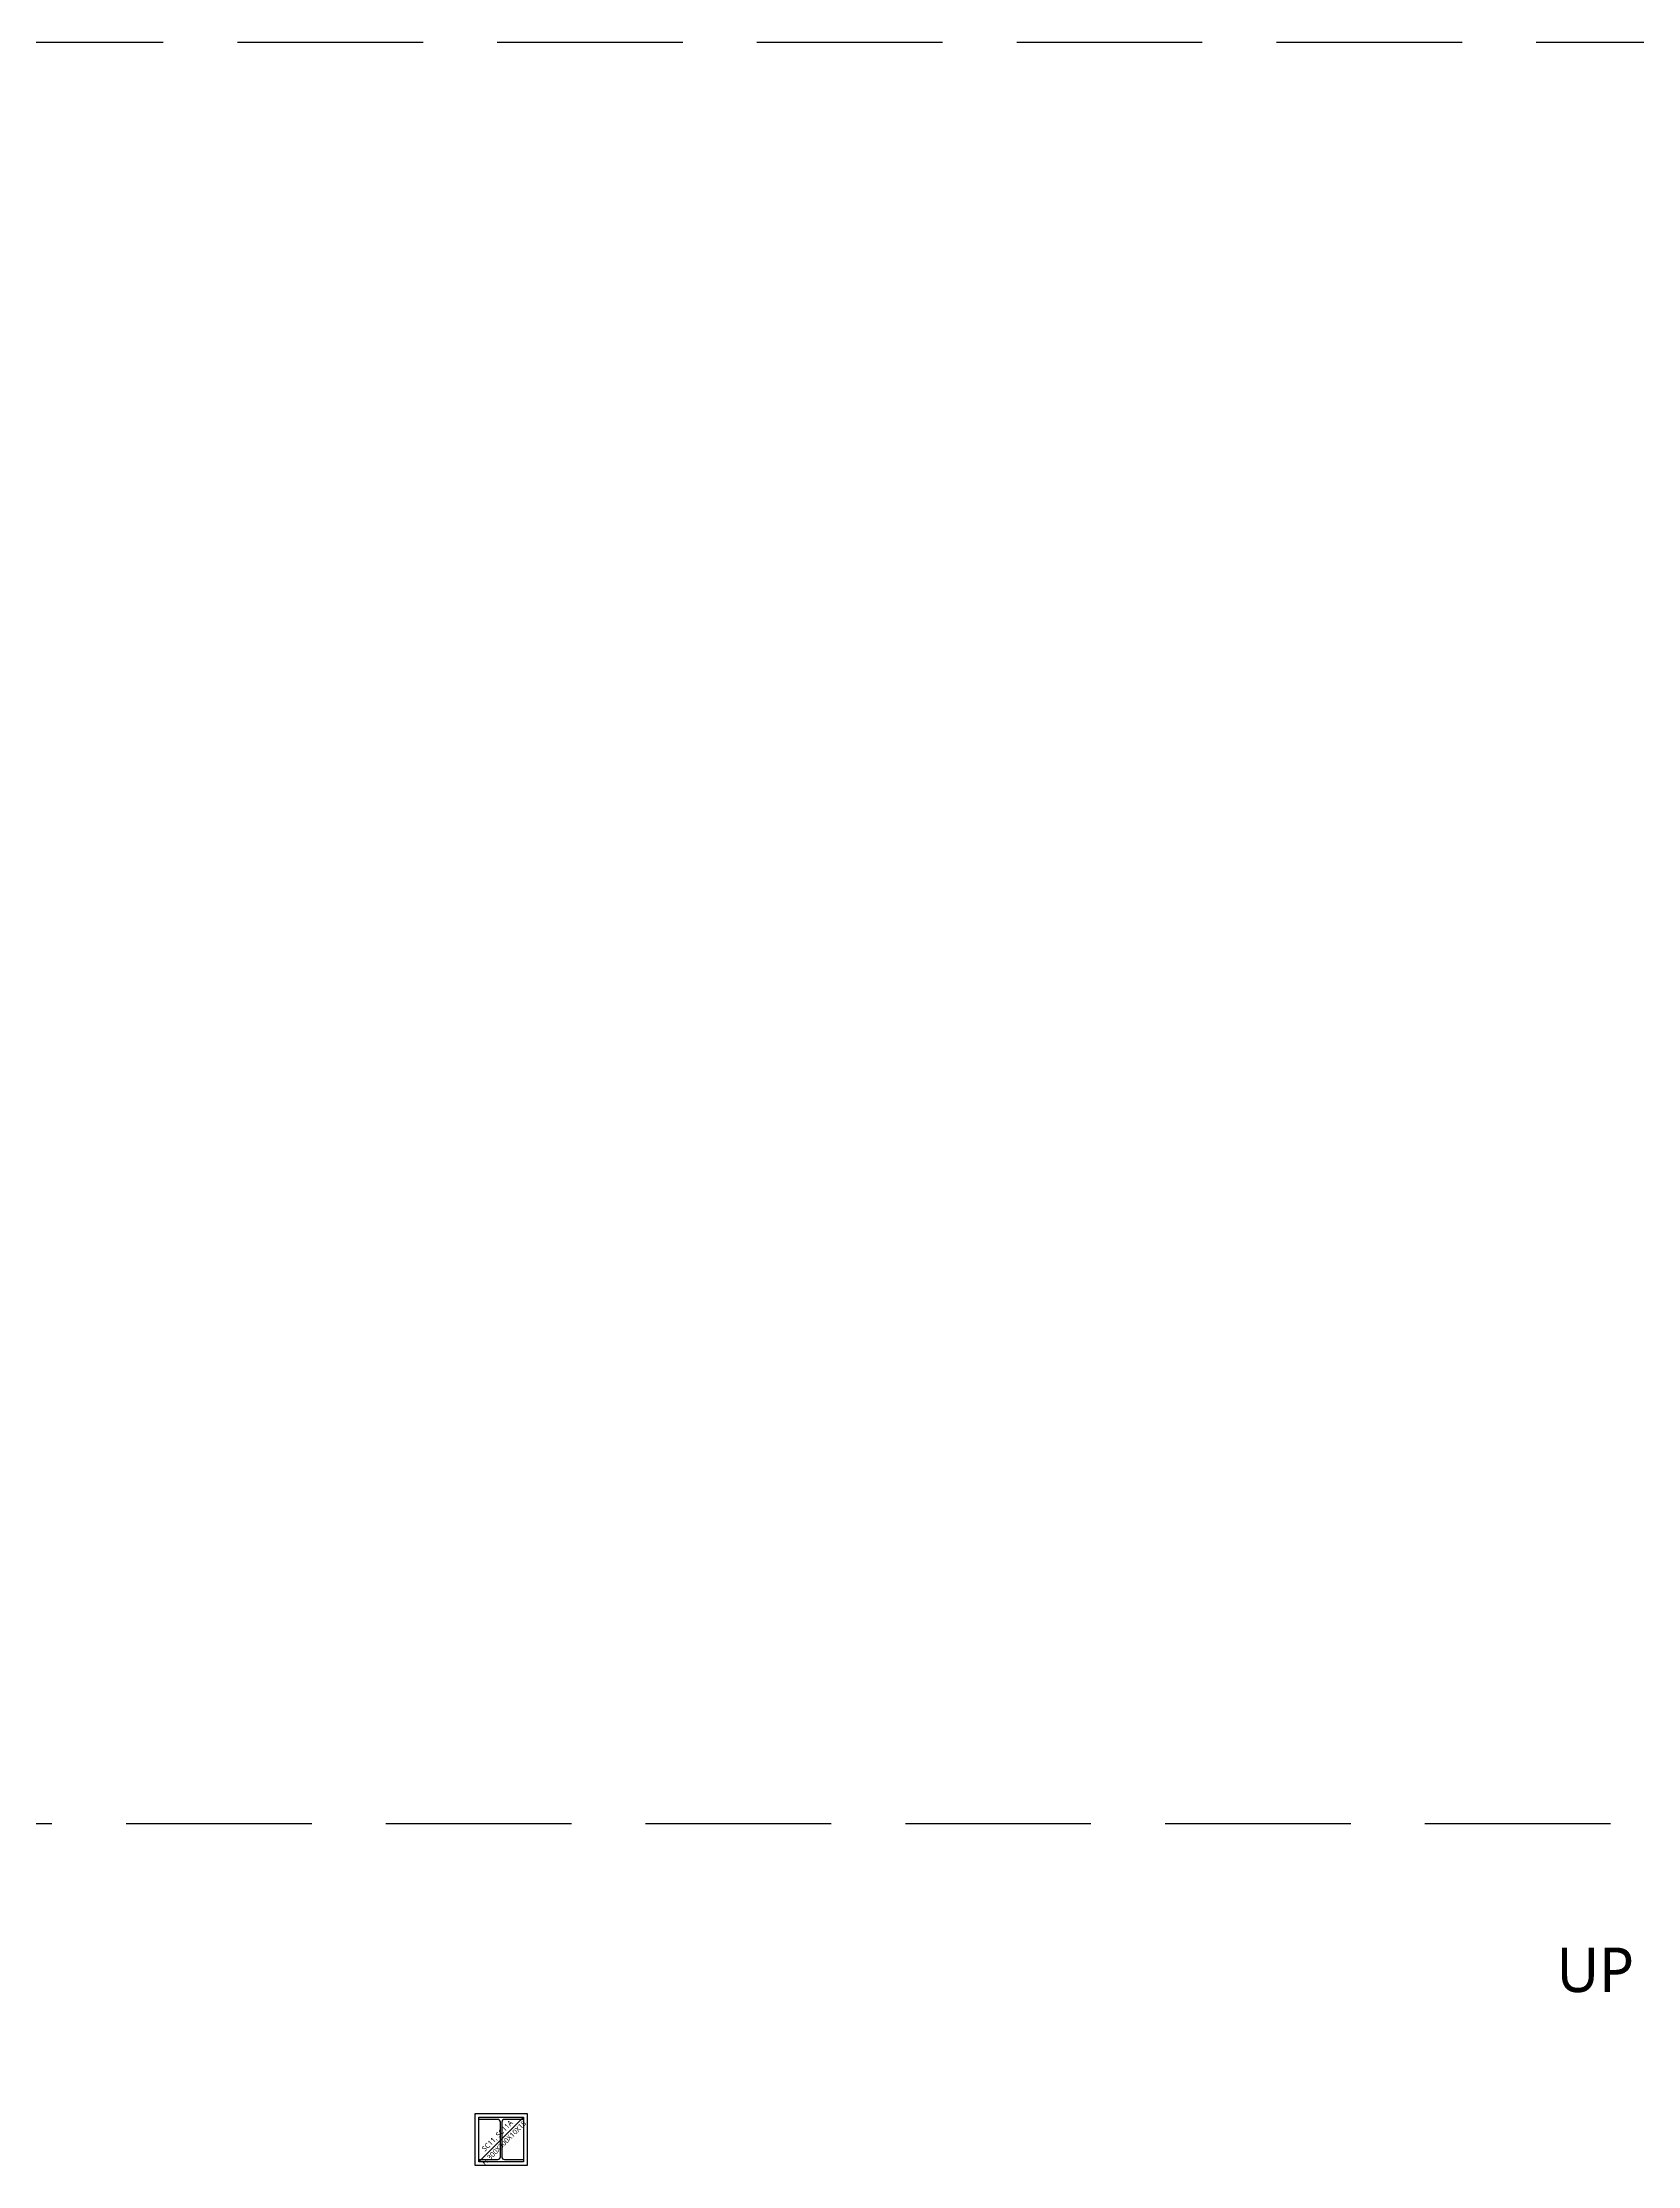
# Model space of a CAD drawing. Header units: millimetres. Extents: x 0 to 420500, y 0 to 297000.
# Drawn here: x 155680 to 166426, y 220578 to 234882 of the extents above; entities that cross this region are included whole.
import ezdxf
from ezdxf.enums import TextEntityAlignment as Align
from ezdxf.xclip import XClip

# ---------------------------------------------------------------- set-up
doc = ezdxf.new("R2010")
doc.units = ezdxf.units.MM
doc.header["$LTSCALE"] = 5000
doc.header["$XCLIPFRAME"] = 0
doc.linetypes.add('DASH', pattern=[0.35, 0.25, -0.1])
doc.layers.add('arch', color=8, linetype='Continuous')
doc.layers.add('TRAY', color=3, linetype='Continuous')
doc.styles.add('스타일1', font='malgun.ttf')

# ---------------------------------------------------------------- blocks, each defined once
blk = doc.blocks.new('S-SC11')
at = {"color": 0}
blk.add_line((-150, -150), (150, 150), dxfattribs=at)
for points in [[(-175, 175), (175, 175), (175, -175), (-175, -175)], [(-150, 150), (150, 150), (150, -150), (-150, -150)]]:
    blk.add_lwpolyline(points, close=True, dxfattribs=at)
blk.add_lwpolyline([(-150, -150), (-150, -135), (-23, -135, 0.414214), (-5, -117), (-5, 117, 0.414214), (-23, 135), (-150, 135), (-150, 150), (150, 150), (150, 135), (23, 135, 0.414214), (5, 117), (5, -117, 0.414214), (23, -135), (150, -135), (150, -150)], format="xyb", close=True, dxfattribs=at)
at = {"color": 0, "style": '스타일1'}
blk.add_text('H-300X300X10X15', height=35, rotation=45, dxfattribs=at).set_placement((19, -23), align=Align.MIDDLE_CENTER)
blk.add_text('SC11, SC11A', height=35, rotation=45, dxfattribs=at).set_placement((-109, -83))
blk = doc.blocks.new('XR-PLAN', base_point=(461, 408))
at = {"layer": 'arch', "linetype": 'DASH'}
blk.add_lwpolyline([(43474, 58029), (87474, 58029), (87474, 70029), (43474, 70029)], close=True, dxfattribs=at)
blk.add_lwpolyline([(43474, 58029), (87474, 58029), (87474, 70029), (43474, 70029)], close=True, dxfattribs=at)
at = {"layer": 'arch'}
blk.add_blockref('S-SC11', (77500, 55900), dxfattribs=at)
at = {"layer": 'arch', "style": '스타일1'}
blk.add_text('UP', height=300, dxfattribs=at).set_placement((84873, 56893), align=Align.CENTER)
blk = doc.blocks.new('XR-배치도', base_point=(461, 408))
ref = blk.add_blockref('XR-PLAN', (281311, 275111), dxfattribs=dict(rotation=47.15620461600879))
XClip(ref).set_block_clipping_path([(10268.6550578449, 25854.0591988688), (121697.9567652801, 114201.9318804346)])

msp = doc.modelspace()

# ---------------------------------------------------------------- block references
at = {"layer": 'TRAY'}
ref = msp.add_blockref('XR-배치도', (-310663, 184385), dxfattribs=dict(at, rotation=312.8437953840571))
XClip(ref).set_block_clipping_path([(355016.7243769546, 126994.5435289501), (152650.6807000034, 314675.0815890764), (386231.3503509208, 566532.8207304992), (588597.394027872, 378852.2826703729)])

doc.saveas('drawing.dxf')
